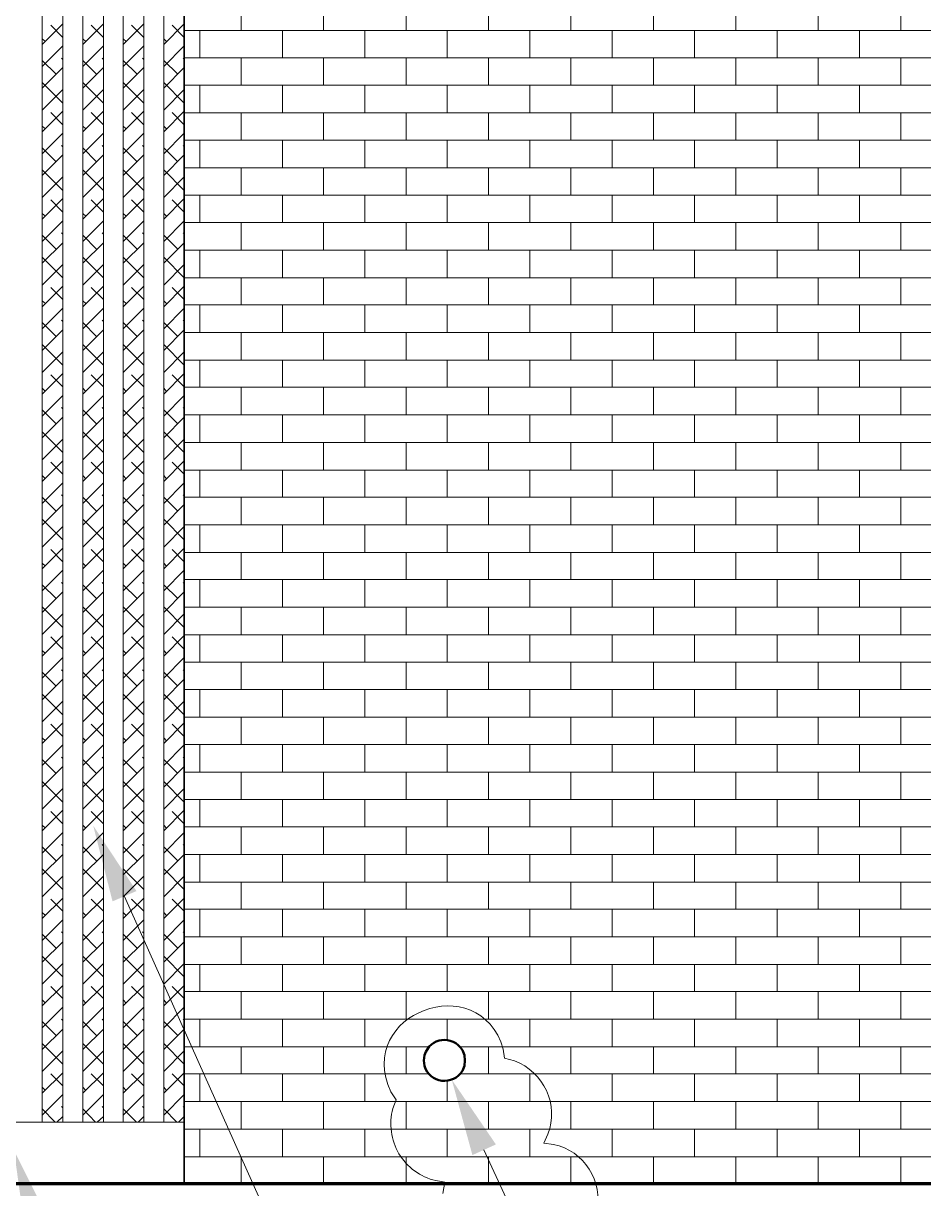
# Model space of a CAD drawing. Header units: inches. Extents: x 5 to 516, y -193 to 129.
# Drawn here: x 77.37 to 84.65, y -98.32 to -88.89 of the extents above; entities that cross this region are included whole.
import ezdxf

# ---------------------------------------------------------------- set-up
doc = ezdxf.new("R2010")
doc.units = ezdxf.units.IN
doc.header["$MEASUREMENT"] = 0
doc.layers.add('PDF4_Geometry', color=7, linetype='Continuous')
doc.layers.add('PDF4_Solid Fills', color=7, linetype='Continuous')

msp = doc.modelspace()

# ---------------------------------------------------------------- linework, layer by layer
at = {"layer": 'PDF4_Geometry', "lineweight": 15}
for points in [[(77.6887521, -97.7829846), (77.6887521, -80.0329832), (77.5220854, -80.0329832), (77.5220854, -97.7829846)], [(78.0187557, -97.7829846), (78.0187557, -80.0329832), (77.852089, -80.0329832), (77.852089, -97.7829846)], [(78.3454226, -97.7829846), (78.3454226, -80.0329832), (78.1787559, -80.0329832), (78.1787559, -97.7829846)], [(78.6720896, -97.7829846), (78.6720896, -80.0329832), (78.5054229, -80.0329832), (78.5054229, -97.7829846)]]:
    msp.add_lwpolyline(points, close=True, dxfattribs=at)
at = {"layer": 'PDF4_Geometry', "lineweight": 35}
msp.add_lwpolyline([(78.6720896, -98.2829846), (78.6720896, -79.969649)], dxfattribs=at)
at = {"layer": 'PDF4_Geometry', "lineweight": 15}
for points in [[(79.1320946, -88.9496497), (79.1320946, -88.7263161)], [(79.7987613, -88.9496497), (79.7987613, -88.7263161)], [(80.4654281, -88.9496497), (80.4654281, -88.7263161)], [(81.1320948, -88.9496497), (81.1320948, -88.7263161)], [(81.7987615, -88.9496497), (81.7987615, -88.7263161)], [(82.4654282, -88.9496497), (82.4654282, -88.7263161)], [(83.1320949, -88.9496497), (83.1320949, -88.7263161)], [(83.7987617, -88.9496497), (83.7987617, -88.7263161)], [(84.4654284, -88.9496497), (84.4654284, -88.7263161)], [(78.672093, -88.9496497), (91.0487589, -88.9496497)], [(78.7987613, -89.1696493), (78.7987613, -88.9496497)], [(79.465428, -89.1696493), (79.465428, -88.9496497)], [(80.1320947, -89.1696493), (80.1320947, -88.9496497)], [(80.7987614, -89.1696493), (80.7987614, -88.9496497)], [(81.4654281, -89.1696493), (81.4654281, -88.9496497)], [(82.1320949, -89.1696493), (82.1320949, -88.9496497)], [(82.7987616, -89.1696493), (82.7987616, -88.9496497)], [(83.4654283, -89.1696493), (83.4654283, -88.9496497)], [(84.132095, -89.1696493), (84.132095, -88.9496497)], [(78.672093, -89.1696493), (90.7987622, -89.1696493), (96.6354292, -89.1696493), (105.0054318, -89.1696493)], [(79.1320946, -89.3929828), (79.1320946, -89.1696493)], [(79.7987613, -89.3929828), (79.7987613, -89.1696493)], [(80.4654281, -89.3929828), (80.4654281, -89.1696493)], [(81.1320948, -89.3929828), (81.1320948, -89.1696493)], [(81.7987615, -89.3929828), (81.7987615, -89.1696493)], [(82.4654282, -89.3929828), (82.4654282, -89.1696493)], [(83.1320949, -89.3929828), (83.1320949, -89.1696493)], [(83.7987617, -89.3929828), (83.7987617, -89.1696493)], [(84.4654284, -89.3929828), (84.4654284, -89.1696493)], [(78.672093, -89.3929828), (90.7987622, -89.3929828), (96.6354292, -89.3929828), (105.0054318, -89.3929828)], [(78.7987613, -89.6163164), (78.7987613, -89.3929828)], [(79.465428, -89.6163164), (79.465428, -89.3929828)], [(80.1320947, -89.6163164), (80.1320947, -89.3929828)], [(80.7987614, -89.6163164), (80.7987614, -89.3929828)], [(81.4654281, -89.6163164), (81.4654281, -89.3929828)], [(82.1320949, -89.6163164), (82.1320949, -89.3929828)], [(82.7987616, -89.6163164), (82.7987616, -89.3929828)], [(83.4654283, -89.6163164), (83.4654283, -89.3929828)], [(84.132095, -89.6163164), (84.132095, -89.3929828)], [(78.672093, -89.6163164), (90.7987622, -89.6163164), (96.6354292, -89.6163164), (105.0054318, -89.6163164)], [(79.1320946, -89.836316), (79.1320946, -89.6163164)], [(79.7987613, -89.836316), (79.7987613, -89.6163164)], [(80.4654281, -89.836316), (80.4654281, -89.6163164)], [(81.1320948, -89.836316), (81.1320948, -89.6163164)], [(81.7987615, -89.836316), (81.7987615, -89.6163164)], [(82.4654282, -89.836316), (82.4654282, -89.6163164)], [(83.1320949, -89.836316), (83.1320949, -89.6163164)], [(83.7987617, -89.836316), (83.7987617, -89.6163164)], [(84.4654284, -89.836316), (84.4654284, -89.6163164)], [(78.672093, -89.836316), (90.7987622, -89.836316), (96.6354292, -89.836316), (105.0054318, -89.836316)], [(78.7987613, -90.0596496), (78.7987613, -89.836316)], [(79.465428, -90.0596496), (79.465428, -89.836316)], [(80.1320947, -90.0596496), (80.1320947, -89.836316)], [(80.7987614, -90.0596496), (80.7987614, -89.836316)], [(81.4654281, -90.0596496), (81.4654281, -89.836316)], [(82.1320949, -90.0596496), (82.1320949, -89.836316)], [(82.7987616, -90.0596496), (82.7987616, -89.836316)], [(83.4654283, -90.0596496), (83.4654283, -89.836316)], [(84.132095, -90.0596496), (84.132095, -89.836316)], [(78.672093, -90.0596496), (90.7987622, -90.0596496), (96.6354292, -90.0596496), (105.0054318, -90.0596496)], [(79.1320946, -90.2829831), (79.1320946, -90.0596496)], [(79.7987613, -90.2829831), (79.7987613, -90.0596496)], [(80.4654281, -90.2829831), (80.4654281, -90.0596496)], [(81.1320948, -90.2829831), (81.1320948, -90.0596496)], [(81.7987615, -90.2829831), (81.7987615, -90.0596496)], [(82.4654282, -90.2829831), (82.4654282, -90.0596496)], [(83.1320949, -90.2829831), (83.1320949, -90.0596496)], [(83.7987617, -90.2829831), (83.7987617, -90.0596496)], [(84.4654284, -90.2829831), (84.4654284, -90.0596496)], [(78.672093, -90.2829831), (90.7987622, -90.2829831), (96.6354292, -90.2829831), (105.0054318, -90.2829831)], [(78.7987613, -90.5029827), (78.7987613, -90.2829831)], [(79.465428, -90.5029827), (79.465428, -90.2829831)], [(80.1320947, -90.5029827), (80.1320947, -90.2829831)], [(80.7987614, -90.5029827), (80.7987614, -90.2829831)], [(81.4654281, -90.5029827), (81.4654281, -90.2829831)], [(82.1320949, -90.5029827), (82.1320949, -90.2829831)], [(82.7987616, -90.5029827), (82.7987616, -90.2829831)], [(83.4654283, -90.5029827), (83.4654283, -90.2829831)], [(84.132095, -90.5029827), (84.132095, -90.2829831)], [(78.672093, -90.5029827), (90.7987622, -90.5029827), (96.6354292, -90.5029827), (105.0054318, -90.5029827)], [(79.1320946, -90.7263163), (79.1320946, -90.5029827)], [(79.7987613, -90.7263163), (79.7987613, -90.5029827)], [(80.4654281, -90.7263163), (80.4654281, -90.5029827)], [(81.1320948, -90.7263163), (81.1320948, -90.5029827)], [(81.7987615, -90.7263163), (81.7987615, -90.5029827)], [(82.4654282, -90.7263163), (82.4654282, -90.5029827)], [(83.1320949, -90.7263163), (83.1320949, -90.5029827)], [(83.7987617, -90.7263163), (83.7987617, -90.5029827)], [(84.4654284, -90.7263163), (84.4654284, -90.5029827)], [(78.672093, -90.7263163), (90.7987622, -90.7263163), (96.6354292, -90.7263163), (105.0054318, -90.7263163)], [(78.7987613, -90.9496498), (78.7987613, -90.7263163)], [(79.465428, -90.9496498), (79.465428, -90.7263163)], [(80.1320947, -90.9496498), (80.1320947, -90.7263163)], [(80.7987614, -90.9496498), (80.7987614, -90.7263163)], [(81.4654281, -90.9496498), (81.4654281, -90.7263163)], [(82.1320949, -90.9496498), (82.1320949, -90.7263163)], [(82.7987616, -90.9496498), (82.7987616, -90.7263163)], [(83.4654283, -90.9496498), (83.4654283, -90.7263163)], [(84.132095, -90.9496498), (84.132095, -90.7263163)], [(78.672093, -90.9496498), (90.7987622, -90.9496498), (96.6354292, -90.9496498), (105.0054318, -90.9496498)], [(79.1320946, -91.1696494), (79.1320946, -90.9496498)], [(79.7987613, -91.1696494), (79.7987613, -90.9496498)], [(80.4654281, -91.1696494), (80.4654281, -90.9496498)], [(81.1320948, -91.1696494), (81.1320948, -90.9496498)], [(81.7987615, -91.1696494), (81.7987615, -90.9496498)], [(82.4654282, -91.1696494), (82.4654282, -90.9496498)], [(83.1320949, -91.1696494), (83.1320949, -90.9496498)], [(83.7987617, -91.1696494), (83.7987617, -90.9496498)], [(84.4654284, -91.1696494), (84.4654284, -90.9496498)], [(78.672093, -91.1696494), (90.7987622, -91.1696494), (96.6354292, -91.1696494), (105.0054318, -91.1696494)], [(78.7987613, -91.392983), (78.7987613, -91.1696494)], [(79.465428, -91.392983), (79.465428, -91.1696494)], [(80.1320947, -91.392983), (80.1320947, -91.1696494)], [(80.7987614, -91.392983), (80.7987614, -91.1696494)], [(81.4654281, -91.392983), (81.4654281, -91.1696494)], [(82.1320949, -91.392983), (82.1320949, -91.1696494)], [(82.7987616, -91.392983), (82.7987616, -91.1696494)], [(83.4654283, -91.392983), (83.4654283, -91.1696494)], [(84.132095, -91.392983), (84.132095, -91.1696494)], [(78.672093, -91.392983), (90.7987622, -91.392983), (96.6354292, -91.392983), (105.0054318, -91.392983)], [(79.1320946, -91.6163166), (79.1320946, -91.392983)], [(79.7987613, -91.6163166), (79.7987613, -91.392983)], [(80.4654281, -91.6163166), (80.4654281, -91.392983)], [(81.1320948, -91.6163166), (81.1320948, -91.392983)], [(81.7987615, -91.6163166), (81.7987615, -91.392983)], [(82.4654282, -91.6163166), (82.4654282, -91.392983)], [(83.1320949, -91.6163166), (83.1320949, -91.392983)], [(83.7987617, -91.6163166), (83.7987617, -91.392983)], [(84.4654284, -91.6163166), (84.4654284, -91.392983)], [(78.672093, -91.6163166), (90.7987622, -91.6163166), (96.6354292, -91.6163166), (105.0054318, -91.6163166)], [(78.7987613, -91.8363161), (78.7987613, -91.6163166)], [(79.465428, -91.8363161), (79.465428, -91.6163166)], [(80.1320947, -91.8363161), (80.1320947, -91.6163166)], [(80.7987614, -91.8363161), (80.7987614, -91.6163166)], [(81.4654281, -91.8363161), (81.4654281, -91.6163166)], [(82.1320949, -91.8363161), (82.1320949, -91.6163166)], [(82.7987616, -91.8363161), (82.7987616, -91.6163166)], [(83.4654283, -91.8363161), (83.4654283, -91.6163166)], [(84.132095, -91.8363161), (84.132095, -91.6163166)], [(78.672093, -91.8363161), (90.7987622, -91.8363161), (96.6354292, -91.8363161), (105.0054318, -91.8363161)], [(79.1320946, -92.0596497), (79.1320946, -91.8363161)], [(79.7987613, -92.0596497), (79.7987613, -91.8363161)], [(80.4654281, -92.0596497), (80.4654281, -91.8363161)], [(81.1320948, -92.0596497), (81.1320948, -91.8363161)], [(81.7987615, -92.0596497), (81.7987615, -91.8363161)], [(82.4654282, -92.0596497), (82.4654282, -91.8363161)], [(83.1320949, -92.0596497), (83.1320949, -91.8363161)], [(83.7987617, -92.0596497), (83.7987617, -91.8363161)], [(84.4654284, -92.0596497), (84.4654284, -91.8363161)], [(78.672093, -92.0596497), (90.7987622, -92.0596497), (96.6354292, -92.0596497), (105.0054318, -92.0596497)], [(78.7987613, -92.2829833), (78.7987613, -92.0596497)], [(79.465428, -92.2829833), (79.465428, -92.0596497)], [(80.1320947, -92.2829833), (80.1320947, -92.0596497)], [(80.7987614, -92.2829833), (80.7987614, -92.0596497)], [(81.4654281, -92.2829833), (81.4654281, -92.0596497)], [(82.1320949, -92.2829833), (82.1320949, -92.0596497)], [(82.7987616, -92.2829833), (82.7987616, -92.0596497)], [(83.4654283, -92.2829833), (83.4654283, -92.0596497)], [(84.132095, -92.2829833), (84.132095, -92.0596497)], [(78.672093, -92.2829833), (90.7987622, -92.2829833), (96.6354292, -92.2829833), (105.0054318, -92.2829833)], [(79.1320946, -92.506316), (79.1320946, -92.2829833)], [(79.7987613, -92.506316), (79.7987613, -92.2829833)], [(80.4654281, -92.506316), (80.4654281, -92.2829833)], [(81.1320948, -92.506316), (81.1320948, -92.2829833)], [(81.7987615, -92.506316), (81.7987615, -92.2829833)], [(82.4654282, -92.506316), (82.4654282, -92.2829833)], [(83.1320949, -92.506316), (83.1320949, -92.2829833)], [(83.7987617, -92.506316), (83.7987617, -92.2829833)], [(84.4654284, -92.506316), (84.4654284, -92.2829833)], [(78.672093, -92.506316), (90.7987622, -92.506316), (96.6354292, -92.506316), (105.0054318, -92.506316)], [(78.7987613, -92.7263164), (78.7987613, -92.506316)], [(79.465428, -92.7263164), (79.465428, -92.506316)], [(80.1320947, -92.7263164), (80.1320947, -92.506316)], [(80.7987614, -92.7263164), (80.7987614, -92.506316)], [(81.4654281, -92.7263164), (81.4654281, -92.506316)], [(82.1320949, -92.7263164), (82.1320949, -92.506316)], [(82.7987616, -92.7263164), (82.7987616, -92.506316)], [(83.4654283, -92.7263164), (83.4654283, -92.506316)], [(84.132095, -92.7263164), (84.132095, -92.506316)], [(78.672093, -92.7263164), (90.7987622, -92.7263164), (96.6354292, -92.7263164), (105.0054318, -92.7263164)], [(79.1320946, -92.94965), (79.1320946, -92.7263164)], [(79.7987613, -92.94965), (79.7987613, -92.7263164)], [(80.4654281, -92.94965), (80.4654281, -92.7263164)], [(81.1320948, -92.94965), (81.1320948, -92.7263164)], [(81.7987615, -92.94965), (81.7987615, -92.7263164)], [(82.4654282, -92.94965), (82.4654282, -92.7263164)], [(83.1320949, -92.94965), (83.1320949, -92.7263164)], [(83.7987617, -92.94965), (83.7987617, -92.7263164)], [(84.4654284, -92.94965), (84.4654284, -92.7263164)], [(78.672093, -92.94965), (90.7987622, -92.94965), (96.6354292, -92.94965), (105.0054318, -92.94965)], [(78.7987613, -93.1729827), (78.7987613, -92.94965)], [(79.465428, -93.1729827), (79.465428, -92.94965)], [(80.1320947, -93.1729827), (80.1320947, -92.94965)], [(80.7987614, -93.1729827), (80.7987614, -92.94965)], [(81.4654281, -93.1729827), (81.4654281, -92.94965)], [(82.1320949, -93.1729827), (82.1320949, -92.94965)], [(82.7987616, -93.1729827), (82.7987616, -92.94965)], [(83.4654283, -93.1729827), (83.4654283, -92.94965)], [(84.132095, -93.1729827), (84.132095, -92.94965)], [(78.672093, -93.1729827), (90.7987622, -93.1729827), (96.6354292, -93.1729827), (103.9020992, -93.1729827)], [(79.1320946, -93.3929832), (79.1320946, -93.1729827)], [(79.7987613, -93.3929832), (79.7987613, -93.1729827)], [(80.4654281, -93.3929832), (80.4654281, -93.1729827)], [(81.1320948, -93.3929832), (81.1320948, -93.1729827)], [(81.7987615, -93.3929832), (81.7987615, -93.1729827)], [(82.4654282, -93.3929832), (82.4654282, -93.1729827)], [(83.1320949, -93.3929832), (83.1320949, -93.1729827)], [(83.7987617, -93.3929832), (83.7987617, -93.1729827)], [(84.4654284, -93.3929832), (84.4654284, -93.1729827)], [(78.672093, -93.3929832), (90.7987622, -93.3929832), (96.6354292, -93.3929832), (103.9020992, -93.3929832)], [(78.7987613, -93.6163167), (78.7987613, -93.3929832)], [(79.465428, -93.6163167), (79.465428, -93.3929832)], [(80.1320947, -93.6163167), (80.1320947, -93.3929832)], [(80.7987614, -93.6163167), (80.7987614, -93.3929832)], [(81.4654281, -93.6163167), (81.4654281, -93.3929832)], [(82.1320949, -93.6163167), (82.1320949, -93.3929832)], [(82.7987616, -93.6163167), (82.7987616, -93.3929832)], [(83.4654283, -93.6163167), (83.4654283, -93.3929832)], [(84.132095, -93.6163167), (84.132095, -93.3929832)], [(78.672093, -93.6163167), (90.7987622, -93.6163167), (96.6354292, -93.6163167), (103.9020992, -93.6163167)], [(79.1320946, -93.8396495), (79.1320946, -93.6163167)], [(79.7987613, -93.8396495), (79.7987613, -93.6163167)], [(80.4654281, -93.8396495), (80.4654281, -93.6163167)], [(81.1320948, -93.8396495), (81.1320948, -93.6163167)], [(81.7987615, -93.8396495), (81.7987615, -93.6163167)], [(82.4654282, -93.8396495), (82.4654282, -93.6163167)], [(83.1320949, -93.8396495), (83.1320949, -93.6163167)], [(83.7987617, -93.8396495), (83.7987617, -93.6163167)], [(84.4654284, -93.8396495), (84.4654284, -93.6163167)], [(78.672093, -93.8396495), (90.7987622, -93.8396495), (96.6354292, -93.8396495), (103.9020992, -93.8396495)], [(78.7987613, -94.0596499), (78.7987613, -93.8396495)], [(79.465428, -94.0596499), (79.465428, -93.8396495)], [(80.1320947, -94.0596499), (80.1320947, -93.8396495)], [(80.7987614, -94.0596499), (80.7987614, -93.8396495)], [(81.4654281, -94.0596499), (81.4654281, -93.8396495)], [(82.1320949, -94.0596499), (82.1320949, -93.8396495)], [(82.7987616, -94.0596499), (82.7987616, -93.8396495)], [(83.4654283, -94.0596499), (83.4654283, -93.8396495)], [(84.132095, -94.0596499), (84.132095, -93.8396495)], [(78.672093, -94.0596499), (90.7987622, -94.0596499), (96.6354292, -94.0596499), (103.9020992, -94.0596499)], [(79.1320946, -94.2829826), (79.1320946, -94.0596499)], [(79.7987613, -94.2829826), (79.7987613, -94.0596499)], [(80.4654281, -94.2829826), (80.4654281, -94.0596499)], [(81.1320948, -94.2829826), (81.1320948, -94.0596499)], [(81.7987615, -94.2829826), (81.7987615, -94.0596499)], [(82.4654282, -94.2829826), (82.4654282, -94.0596499)], [(83.1320949, -94.2829826), (83.1320949, -94.0596499)], [(83.7987617, -94.2829826), (83.7987617, -94.0596499)], [(84.4654284, -94.2829826), (84.4654284, -94.0596499)], [(78.672093, -94.2829826), (90.7987622, -94.2829826), (96.6354292, -94.2829826), (103.9020992, -94.2829826)], [(78.7987613, -94.5063171), (78.7987613, -94.2829826)], [(79.465428, -94.5063171), (79.465428, -94.2829826)], [(80.1320947, -94.5063171), (80.1320947, -94.2829826)], [(80.7987614, -94.5063171), (80.7987614, -94.2829826)], [(81.4654281, -94.5063171), (81.4654281, -94.2829826)], [(82.1320949, -94.5063171), (82.1320949, -94.2829826)], [(82.7987616, -94.5063171), (82.7987616, -94.2829826)], [(83.4654283, -94.5063171), (83.4654283, -94.2829826)], [(84.132095, -94.5063171), (84.132095, -94.2829826)], [(78.672093, -94.5063171), (90.7987622, -94.5063171), (96.6354292, -94.5063171), (103.9020992, -94.5063171)], [(79.1320946, -94.7263166), (79.1320946, -94.5063171)], [(79.7987613, -94.7263166), (79.7987613, -94.5063171)], [(80.4654281, -94.7263166), (80.4654281, -94.5063171)], [(81.1320948, -94.7263166), (81.1320948, -94.5063171)], [(81.7987615, -94.7263166), (81.7987615, -94.5063171)], [(82.4654282, -94.7263166), (82.4654282, -94.5063171)], [(83.1320949, -94.7263166), (83.1320949, -94.5063171)], [(83.7987617, -94.7263166), (83.7987617, -94.5063171)], [(84.4654284, -94.7263166), (84.4654284, -94.5063171)], [(78.672093, -94.7263166), (90.7987622, -94.7263166), (96.6354292, -94.7263166), (105.0054318, -94.7263166)], [(78.7987613, -94.9496493), (78.7987613, -94.7263166)], [(79.465428, -94.9496493), (79.465428, -94.7263166)], [(80.1320947, -94.9496493), (80.1320947, -94.7263166)], [(80.7987614, -94.9496493), (80.7987614, -94.7263166)], [(81.4654281, -94.9496493), (81.4654281, -94.7263166)], [(82.1320949, -94.9496493), (82.1320949, -94.7263166)], [(82.7987616, -94.9496493), (82.7987616, -94.7263166)], [(83.4654283, -94.9496493), (83.4654283, -94.7263166)], [(84.132095, -94.9496493), (84.132095, -94.7263166)], [(78.672093, -94.9496493), (90.7987622, -94.9496493), (96.6354292, -94.9496493), (105.0054318, -94.9496493)], [(79.1320946, -95.1729838), (79.1320946, -94.9496493)], [(79.7987613, -95.1729838), (79.7987613, -94.9496493)], [(80.4654281, -95.1729838), (80.4654281, -94.9496493)], [(81.1320948, -95.1729838), (81.1320948, -94.9496493)], [(81.7987615, -95.1729838), (81.7987615, -94.9496493)], [(82.4654282, -95.1729838), (82.4654282, -94.9496493)], [(83.1320949, -95.1729838), (83.1320949, -94.9496493)], [(83.7987617, -95.1729838), (83.7987617, -94.9496493)], [(84.4654284, -95.1729838), (84.4654284, -94.9496493)], [(78.672093, -95.1729838), (90.7987622, -95.1729838), (96.6354292, -95.1729838), (105.0054318, -95.1729838)], [(78.7987613, -95.3929833), (78.7987613, -95.1729838)], [(79.465428, -95.3929833), (79.465428, -95.1729838)], [(80.1320947, -95.3929833), (80.1320947, -95.1729838)], [(80.7987614, -95.3929833), (80.7987614, -95.1729838)], [(81.4654281, -95.3929833), (81.4654281, -95.1729838)], [(82.1320949, -95.3929833), (82.1320949, -95.1729838)], [(82.7987616, -95.3929833), (82.7987616, -95.1729838)], [(83.4654283, -95.3929833), (83.4654283, -95.1729838)], [(84.132095, -95.3929833), (84.132095, -95.1729838)], [(78.672093, -95.3929833), (90.7987622, -95.3929833), (96.6354292, -95.3929833), (105.0054318, -95.3929833)], [(79.1320946, -95.6163161), (79.1320946, -95.3929833)], [(79.7987613, -95.6163161), (79.7987613, -95.3929833)], [(80.4654281, -95.6163161), (80.4654281, -95.3929833)], [(81.1320948, -95.6163161), (81.1320948, -95.3929833)], [(81.7987615, -95.6163161), (81.7987615, -95.3929833)], [(82.4654282, -95.6163161), (82.4654282, -95.3929833)], [(83.1320949, -95.6163161), (83.1320949, -95.3929833)], [(83.7987617, -95.6163161), (83.7987617, -95.3929833)], [(84.4654284, -95.6163161), (84.4654284, -95.3929833)], [(78.672093, -95.6163161), (90.7987622, -95.6163161), (96.6354292, -95.6163161), (105.0054318, -95.6163161)], [(78.7987613, -95.8396505), (78.7987613, -95.6163161)], [(79.465428, -95.8396505), (79.465428, -95.6163161)], [(80.1320947, -95.8396505), (80.1320947, -95.6163161)], [(80.7987614, -95.8396505), (80.7987614, -95.6163161)], [(81.4654281, -95.8396505), (81.4654281, -95.6163161)], [(82.1320949, -95.8396505), (82.1320949, -95.6163161)], [(82.7987616, -95.8396505), (82.7987616, -95.6163161)], [(83.4654283, -95.8396505), (83.4654283, -95.6163161)], [(84.132095, -95.8396505), (84.132095, -95.6163161)], [(78.672093, -95.8396505), (90.7987622, -95.8396505), (96.6354292, -95.8396505), (105.0054318, -95.8396505)], [(79.1320946, -96.05965), (79.1320946, -95.8396505)], [(79.7987613, -96.05965), (79.7987613, -95.8396505)], [(80.4654281, -96.05965), (80.4654281, -95.8396505)], [(81.1320948, -96.05965), (81.1320948, -95.8396505)], [(81.7987615, -96.05965), (81.7987615, -95.8396505)], [(82.4654282, -96.05965), (82.4654282, -95.8396505)], [(83.1320949, -96.05965), (83.1320949, -95.8396505)], [(83.7987617, -96.05965), (83.7987617, -95.8396505)], [(84.4654284, -96.05965), (84.4654284, -95.8396505)], [(78.1887521, -95.9563175), (79.8187523, -99.6063176), (80.3187523, -99.6063176)], [(78.672093, -96.05965), (90.7987622, -96.05965), (96.6354292, -96.05965), (105.0054318, -96.05965)], [(78.7987613, -96.2829828), (78.7987613, -96.05965)], [(79.465428, -96.2829828), (79.465428, -96.05965)], [(80.1320947, -96.2829828), (80.1320947, -96.05965)], [(80.7987614, -96.2829828), (80.7987614, -96.05965)], [(81.4654281, -96.2829828), (81.4654281, -96.05965)], [(82.1320949, -96.2829828), (82.1320949, -96.05965)], [(82.7987616, -96.2829828), (82.7987616, -96.05965)], [(83.4654283, -96.2829828), (83.4654283, -96.05965)], [(84.132095, -96.2829828), (84.132095, -96.05965)], [(78.672093, -96.2829828), (90.7987622, -96.2829828), (96.6354292, -96.2829828), (105.0054318, -96.2829828)], [(79.1320946, -96.5063172), (79.1320946, -96.2829828)], [(79.7987613, -96.5063172), (79.7987613, -96.2829828)], [(80.4654281, -96.5063172), (80.4654281, -96.2829828)], [(81.1320948, -96.5063172), (81.1320948, -96.2829828)], [(81.7987615, -96.5063172), (81.7987615, -96.2829828)], [(82.4654282, -96.5063172), (82.4654282, -96.2829828)], [(83.1320949, -96.5063172), (83.1320949, -96.2829828)], [(83.7987617, -96.5063172), (83.7987617, -96.2829828)], [(84.4654284, -96.5063172), (84.4654284, -96.2829828)], [(78.672093, -96.5063172), (90.7987622, -96.5063172), (96.6354292, -96.5063172), (105.0054318, -96.5063172)], [(78.7987613, -96.7263168), (78.7987613, -96.5063172)], [(79.465428, -96.7263168), (79.465428, -96.5063172)], [(80.1320947, -96.7263168), (80.1320947, -96.5063172)], [(80.7987614, -96.7263168), (80.7987614, -96.5063172)], [(81.4654281, -96.7263168), (81.4654281, -96.5063172)], [(82.1320949, -96.7263168), (82.1320949, -96.5063172)], [(82.7987616, -96.7263168), (82.7987616, -96.5063172)], [(83.4654283, -96.7263168), (83.4654283, -96.5063172)], [(84.132095, -96.7263168), (84.132095, -96.5063172)], [(78.672093, -96.7263168), (90.7987622, -96.7263168), (96.6354292, -96.7263168), (105.0054318, -96.7263168)], [(79.1320946, -96.9496495), (79.1320946, -96.7263168)], [(79.7987613, -96.9496495), (79.7987613, -96.7263168)], [(80.4654281, -96.9496495), (80.4654281, -96.7263168)], [(81.1320948, -96.9496495), (81.1320948, -96.7263168)], [(81.7987615, -96.9496495), (81.7987615, -96.7263168)], [(82.4654282, -96.9496495), (82.4654282, -96.7263168)], [(83.1320949, -96.9496495), (83.1320949, -96.7263168)], [(83.7987617, -96.9496495), (83.7987617, -96.7263168)], [(84.4654284, -96.9496495), (84.4654284, -96.7263168)], [(78.672093, -96.9496495), (90.7987622, -96.9496495), (96.6354292, -96.9496495), (105.0054318, -96.9496495)], [(78.7987613, -97.172984), (78.7987613, -96.9496495)], [(79.465428, -97.172984), (79.465428, -96.9496495)], [(80.1320947, -97.172984), (80.1320947, -96.9496495)], [(80.7987614, -97.1196494), (80.7987614, -96.9496495)], [(81.4654281, -97.172984), (81.4654281, -96.9496495)], [(82.1320949, -97.172984), (82.1320949, -96.9496495)], [(82.7987616, -97.172984), (82.7987616, -96.9496495)], [(83.4654283, -97.172984), (83.4654283, -96.9496495)], [(84.132095, -97.172984), (84.132095, -96.9496495)], [(78.672093, -97.172984), (80.652094, -97.172984)], [(79.1320946, -97.3929835), (79.1320946, -97.172984)], [(79.7987613, -97.3929835), (79.7987613, -97.172984)], [(80.4654281, -97.3929835), (80.4654281, -97.172984)], [(80.8987608, -97.172984), (90.7987622, -97.172984), (96.6354292, -97.172984), (105.0054318, -97.172984)], [(81.1320948, -97.3929835), (81.1320948, -97.172984)], [(81.7987615, -97.3929835), (81.7987615, -97.172984)], [(82.4654282, -97.3929835), (82.4654282, -97.172984)], [(83.1320949, -97.3929835), (83.1320949, -97.172984)], [(83.7987617, -97.3929835), (83.7987617, -97.172984)], [(84.4654284, -97.3929835), (84.4654284, -97.172984)], [(78.672093, -97.3929835), (80.652094, -97.3929835)], [(78.7987613, -97.6163162), (78.7987613, -97.3929835)], [(79.465428, -97.6163162), (79.465428, -97.3929835)], [(80.1320947, -97.6163162), (80.1320947, -97.3929835)], [(80.902094, -97.3929835), (90.7987622, -97.3929835), (96.6354292, -97.3929835), (105.0054318, -97.3929835)], [(81.4654281, -97.6163162), (81.4654281, -97.3929835)], [(82.1320949, -97.6163162), (82.1320949, -97.3929835)], [(82.7987616, -97.6163162), (82.7987616, -97.3929835)], [(83.4654283, -97.6163162), (83.4654283, -97.3929835)], [(84.132095, -97.6163162), (84.132095, -97.3929835)], [(80.7987614, -97.6163162), (80.7987614, -97.4496495)], [(78.672093, -97.6163162), (90.7987622, -97.6163162), (96.6354292, -97.6163162), (105.0054318, -97.6163162)], [(79.1320946, -97.8396507), (79.1320946, -97.6163162)], [(79.7987613, -97.8396507), (79.7987613, -97.6163162)], [(80.4654281, -97.8396507), (80.4654281, -97.6163162)], [(81.1320948, -97.8396507), (81.1320948, -97.6163162)], [(81.7987615, -97.8396507), (81.7987615, -97.6163162)], [(82.4654282, -97.8396507), (82.4654282, -97.6163162)], [(83.1320949, -97.8396507), (83.1320949, -97.6163162)], [(83.7987617, -97.8396507), (83.7987617, -97.6163162)], [(84.4654284, -97.8396507), (84.4654284, -97.6163162)], [(76.2154243, -97.7829846), (78.6720913, -97.7829846)], [(78.672093, -97.8396507), (90.7987622, -97.8396507), (96.6354292, -97.8396507), (105.0054318, -97.8396507)], [(78.7987613, -98.0629834), (78.7987613, -97.8396507)], [(79.465428, -98.0629834), (79.465428, -97.8396507)], [(80.1320947, -98.0629834), (80.1320947, -97.8396507)], [(80.7987614, -98.0629834), (80.7987614, -97.8396507)], [(81.4654281, -98.0629834), (81.4654281, -97.8396507)], [(82.1320949, -98.0629834), (82.1320949, -97.8396507)], [(82.7987616, -98.0629834), (82.7987616, -97.8396507)], [(83.4654283, -98.0629834), (83.4654283, -97.8396507)], [(84.132095, -98.0629834), (84.132095, -97.8396507)], [(78.672093, -98.0629834), (90.7987622, -98.0629834), (96.6354292, -98.0629834), (105.0054318, -98.0629834)], [(79.1320946, -98.2829829), (79.1320946, -98.0629834)], [(79.7987613, -98.2829829), (79.7987613, -98.0629834)], [(80.4654281, -98.2829829), (80.4654281, -98.0629834)], [(81.0954228, -98.006319), (81.8320896, -99.6063191), (82.3320896, -99.6063191)], [(81.1320948, -98.2829829), (81.1320948, -98.0629834)], [(81.7987615, -98.2829829), (81.7987615, -98.0629834)], [(82.4654282, -98.2829829), (82.4654282, -98.0629834)], [(83.1320949, -98.2829829), (83.1320949, -98.0629834)], [(83.7987617, -98.2829829), (83.7987617, -98.0629834)], [(84.4654284, -98.2829829), (84.4654284, -98.0629834)], [(78.7987613, -98.2829829), (78.7987613, -98.2796497)], [(79.465428, -98.2829829), (79.465428, -98.2796497)], [(80.1320947, -98.2829829), (80.1320947, -98.2796497)], [(82.1320949, -98.2829829), (82.1320949, -98.2796497)], [(82.7987616, -98.2829829), (82.7987616, -98.2796497)], [(84.132095, -98.2829829), (84.132095, -98.2796497)]]:
    msp.add_lwpolyline(points, dxfattribs=at)
at = {"layer": 'PDF4_Geometry', "color": 8, "lineweight": 15, "true_color": 0x808080}
for points in [[(77.5220854, -89.0629827), (77.6887521, -88.896316)], [(77.6887521, -89.0063183), (77.5920854, -88.9063183)], [(77.852089, -89.0629827), (78.0187557, -88.896316)], [(78.0187557, -89.0063183), (77.9187556, -88.9063183)], [(78.1787559, -89.0629827), (78.3454226, -88.896316)], [(78.3454226, -89.0063183), (78.2454226, -88.9063183)], [(78.5054229, -89.0629827), (78.6720896, -88.896316)], [(78.6720896, -89.0063183), (78.5754229, -88.9063183)], [(77.5487578, -89.0396503), (77.5220911, -89.016317)], [(77.875418, -89.0396503), (77.8520846, -89.016317)], [(78.2020849, -89.0396503), (78.1787516, -89.016317)], [(78.5287519, -89.0396503), (78.5054186, -89.016317)], [(77.5220854, -89.2396523), (77.6887521, -89.0729857)], [(77.852089, -89.2396523), (78.0187557, -89.0729857)], [(78.1787559, -89.2396523), (78.3454226, -89.0729857)], [(78.5054229, -89.2396523), (78.6720896, -89.0729857)], [(77.6354209, -89.3029831), (77.5220876, -89.1929831)], [(77.6887521, -89.1829846), (77.6787521, -89.1729846)], [(77.9620879, -89.3029831), (77.8520879, -89.1929831)], [(78.0187557, -89.1829846), (78.0087557, -89.1729846)], [(78.2920847, -89.3029831), (78.1787513, -89.1929831)], [(78.3454226, -89.1829846), (78.3354226, -89.1729846)], [(78.6187516, -89.3029831), (78.5054183, -89.1929831)], [(78.6720896, -89.1829846), (78.6620896, -89.1729846)], [(77.5220854, -89.4163186), (77.6887521, -89.2496519)], [(77.852089, -89.4163186), (78.0187557, -89.2496519)], [(78.1787559, -89.4163186), (78.3454226, -89.2496519)], [(78.5054229, -89.4163186), (78.6720896, -89.2496519)], [(77.6887521, -89.5363171), (77.5220854, -89.3696504)], [(78.0187557, -89.5363171), (77.852089, -89.3696504)], [(78.3454226, -89.5363171), (78.1787559, -89.3696504)], [(78.6720896, -89.5363171), (78.5054229, -89.3696504)], [(77.5220854, -89.5929849), (77.6887521, -89.4263182)], [(77.852089, -89.5929849), (78.0187557, -89.4263182)], [(78.1787559, -89.5929849), (78.3454226, -89.4263182)], [(78.5054229, -89.5929849), (78.6720896, -89.4263182)], [(77.5220854, -89.7696512), (77.6887521, -89.6029845)], [(77.6887521, -89.7129834), (77.5920854, -89.6129834)], [(77.852089, -89.7696512), (78.0187557, -89.6029845)], [(78.0187557, -89.7129834), (77.9187556, -89.6129834)], [(78.1787559, -89.7696512), (78.3454226, -89.6029845)], [(78.3454226, -89.7129834), (78.2454226, -89.6129834)], [(78.5054229, -89.7696512), (78.6720896, -89.6029845)], [(78.6720896, -89.7129834), (78.5754229, -89.6129834)], [(77.5487578, -89.7463188), (77.5220911, -89.7229854)], [(77.875418, -89.7463188), (77.8520846, -89.7229854)], [(78.2020849, -89.7463188), (78.1787516, -89.7229854)], [(78.5287519, -89.7463188), (78.5054186, -89.7229854)], [(77.5220854, -89.9463174), (77.6887521, -89.7796508)], [(77.852089, -89.9463174), (78.0187557, -89.7796508)], [(78.1787559, -89.9463174), (78.3454226, -89.7796508)], [(78.5054229, -89.9463174), (78.6720896, -89.7796508)], [(77.5220854, -90.1229837), (77.6887521, -89.956317)], [(77.6354209, -90.0129848), (77.5220876, -89.8996514)], [(77.6887521, -89.8896497), (77.6787521, -89.8796497)], [(77.9620879, -90.0129848), (77.8520879, -89.8996514)], [(77.852089, -90.1229837), (78.0187557, -89.956317)], [(78.0187557, -89.8896497), (78.0087557, -89.8796497)], [(78.2920847, -90.0129848), (78.1787513, -89.8996514)], [(78.1787559, -90.1229837), (78.3454226, -89.956317)], [(78.3454226, -89.8896497), (78.3354226, -89.8796497)], [(78.6187516, -90.0129848), (78.5054183, -89.8996514)], [(78.5054229, -90.1229837), (78.6720896, -89.956317)], [(78.6720896, -89.8896497), (78.6620896, -89.8796497)], [(77.6887521, -90.2429822), (77.5220854, -90.0763155)], [(77.5220854, -90.29965), (77.6887521, -90.1329833)], [(78.0187557, -90.2429822), (77.852089, -90.0763155)], [(77.852089, -90.29965), (78.0187557, -90.1329833)], [(78.3454226, -90.2429822), (78.1787559, -90.0763155)], [(78.1787559, -90.29965), (78.3454226, -90.1329833)], [(78.6720896, -90.2429822), (78.5054229, -90.0763155)], [(78.5054229, -90.29965), (78.6720896, -90.1329833)], [(77.5220854, -90.4763163), (77.6887521, -90.3096496)], [(77.6887521, -90.4196519), (77.5920854, -90.3196519)], [(77.852089, -90.4763163), (78.0187557, -90.3096496)], [(78.0187557, -90.4196519), (77.9187556, -90.3196519)], [(78.1787559, -90.4763163), (78.3454226, -90.3096496)], [(78.3454226, -90.4196519), (78.2454226, -90.3196519)], [(78.5054229, -90.4763163), (78.6720896, -90.3096496)], [(78.6720896, -90.4196519), (78.5754229, -90.3196519)], [(77.5487578, -90.4529839), (77.5220911, -90.4296505)], [(77.875418, -90.4529839), (77.8520846, -90.4296505)], [(78.2020849, -90.4529839), (78.1787516, -90.4296505)], [(78.5287519, -90.4529839), (78.5054186, -90.4296505)], [(77.5220854, -90.6563191), (77.6887521, -90.4896524)], [(77.852089, -90.6563191), (78.0187557, -90.4896524)], [(78.1787559, -90.6563191), (78.3454226, -90.4896524)], [(78.5054229, -90.6563191), (78.6720896, -90.4896524)], [(77.6354209, -90.7196499), (77.5220876, -90.6063165)], [(77.6887521, -90.5963182), (77.6787521, -90.5863182)], [(77.9620879, -90.7196499), (77.8520879, -90.6063165)], [(78.0187557, -90.5963182), (78.0087557, -90.5863182)], [(78.2920847, -90.7196499), (78.1787513, -90.6063165)], [(78.3454226, -90.5963182), (78.3354226, -90.5863182)], [(78.6187516, -90.7196499), (78.5054183, -90.6063165)], [(78.6720896, -90.5963182), (78.6620896, -90.5863182)], [(77.5220854, -90.8329854), (77.6887521, -90.6663187)], [(77.852089, -90.8329854), (78.0187557, -90.6663187)], [(78.1787559, -90.8329854), (78.3454226, -90.6663187)], [(78.5054229, -90.8329854), (78.6720896, -90.6663187)], [(77.6887521, -90.9496507), (77.5220854, -90.782984)], [(78.0187557, -90.9496507), (77.852089, -90.782984)], [(78.3454226, -90.9496507), (78.1787559, -90.782984)], [(78.6720896, -90.9496507), (78.5054229, -90.782984)], [(77.5220854, -91.0096517), (77.6887521, -90.842985)], [(77.852089, -91.0096517), (78.0187557, -90.842985)], [(78.1787559, -91.0096517), (78.3454226, -90.842985)], [(78.5054229, -91.0096517), (78.6720896, -90.842985)], [(77.5220854, -91.1863179), (77.6887521, -91.0196513)], [(77.6887521, -91.126317), (77.5920854, -91.0296503)], [(77.852089, -91.1863179), (78.0187557, -91.0196513)], [(78.0187557, -91.126317), (77.9187556, -91.0296503)], [(78.1787559, -91.1863179), (78.3454226, -91.0196513)], [(78.3454226, -91.126317), (78.2454226, -91.0296503)], [(78.5054229, -91.1863179), (78.6720896, -91.0196513)], [(78.6720896, -91.126317), (78.5754229, -91.0296503)], [(77.5487578, -91.159649), (77.5220911, -91.1363156)], [(77.875418, -91.159649), (77.8520846, -91.1363156)], [(78.2020849, -91.159649), (78.1787516, -91.1363156)], [(78.5287519, -91.159649), (78.5054186, -91.1363156)], [(77.5220854, -91.3629842), (77.6887521, -91.1963175)], [(77.852089, -91.3629842), (78.0187557, -91.1963175)], [(78.1787559, -91.3629842), (78.3454226, -91.1963175)], [(78.5054229, -91.3629842), (78.6720896, -91.1963175)], [(77.5220854, -91.5396505), (77.6887521, -91.3729838)], [(77.6354209, -91.4263184), (77.5220876, -91.312985)], [(77.6887521, -91.3029833), (77.6787521, -91.2929833)], [(77.9620879, -91.4263184), (77.8520879, -91.312985)], [(77.852089, -91.5396505), (78.0187557, -91.3729838)], [(78.0187557, -91.3029833), (78.0087557, -91.2929833)], [(78.2920847, -91.4263184), (78.1787513, -91.312985)], [(78.1787559, -91.5396505), (78.3454226, -91.3729838)], [(78.3454226, -91.3029833), (78.3354226, -91.2929833)], [(78.6187516, -91.4263184), (78.5054183, -91.312985)], [(78.5054229, -91.5396505), (78.6720896, -91.3729838)], [(78.6720896, -91.3029833), (78.6620896, -91.2929833)], [(77.6887521, -91.6563192), (77.5220854, -91.4896525)], [(77.5220854, -91.7163168), (77.6887521, -91.5496501)], [(78.0187557, -91.6563192), (77.852089, -91.4896525)], [(77.852089, -91.7163168), (78.0187557, -91.5496501)], [(78.3454226, -91.6563192), (78.1787559, -91.4896525)], [(78.1787559, -91.7163168), (78.3454226, -91.5496501)], [(78.6720896, -91.6563192), (78.5054229, -91.4896525)], [(78.5054229, -91.7163168), (78.6720896, -91.5496501)], [(77.5220854, -91.892983), (77.6887521, -91.7263164)], [(77.6887521, -91.8329855), (77.5920854, -91.7363188)], [(77.852089, -91.892983), (78.0187557, -91.7263164)], [(78.0187557, -91.8329855), (77.9187556, -91.7363188)], [(78.1787559, -91.892983), (78.3454226, -91.7263164)], [(78.3454226, -91.8329855), (78.2454226, -91.7363188)], [(78.5054229, -91.892983), (78.6720896, -91.7263164)], [(78.6720896, -91.8329855), (78.5754229, -91.7363188)], [(77.5487578, -91.8696506), (77.5220911, -91.842984)], [(77.875418, -91.8696506), (77.8520846, -91.842984)], [(78.2020849, -91.8696506), (78.1787516, -91.842984)], [(78.5287519, -91.8696506), (78.5054186, -91.842984)], [(77.5220854, -92.0696493), (77.6887521, -91.9029826)], [(77.852089, -92.0696493), (78.0187557, -91.9029826)], [(78.1787559, -92.0696493), (78.3454226, -91.9029826)], [(78.5054229, -92.0696493), (78.6720896, -91.9029826)], [(77.6354209, -92.1329835), (77.5220876, -92.0196501)], [(77.6887521, -92.0096517), (77.6787521, -91.9996517)], [(77.9620879, -92.1329835), (77.8520879, -92.0196501)], [(78.0187557, -92.0096517), (78.0087557, -91.9996517)], [(78.2920847, -92.1329835), (78.1787513, -92.0196501)], [(78.3454226, -92.0096517), (78.3354226, -91.9996517)], [(78.6187516, -92.1329835), (78.5054183, -92.0196501)], [(78.6720896, -92.0096517), (78.6620896, -91.9996517)], [(77.5220854, -92.246319), (77.6887521, -92.0796523)], [(77.852089, -92.246319), (78.0187557, -92.0796523)], [(78.1787559, -92.246319), (78.3454226, -92.0796523)], [(78.5054229, -92.246319), (78.6720896, -92.0796523)], [(77.6887521, -92.3629843), (77.5220854, -92.1963176)], [(78.0187557, -92.3629843), (77.852089, -92.1963176)], [(78.3454226, -92.3629843), (78.1787559, -92.1963176)], [(78.6720896, -92.3629843), (78.5054229, -92.1963176)], [(77.5220854, -92.4229852), (77.6887521, -92.2563186)], [(77.852089, -92.4229852), (78.0187557, -92.2563186)], [(78.1787559, -92.4229852), (78.3454226, -92.2563186)], [(78.5054229, -92.4229852), (78.6720896, -92.2563186)], [(77.5220854, -92.5996515), (77.6887521, -92.4329848)], [(77.6887521, -92.5396506), (77.5920854, -92.4429839)], [(77.852089, -92.5996515), (78.0187557, -92.4329848)], [(78.0187557, -92.5396506), (77.9187556, -92.4429839)], [(78.1787559, -92.5996515), (78.3454226, -92.4329848)], [(78.3454226, -92.5396506), (78.2454226, -92.4429839)], [(78.5054229, -92.5996515), (78.6720896, -92.4329848)], [(78.6720896, -92.5396506), (78.5754229, -92.4429839)], [(77.5487578, -92.5763157), (77.5220911, -92.5496491)], [(77.875418, -92.5763157), (77.8520846, -92.5496491)], [(78.2020849, -92.5763157), (78.1787516, -92.5496491)], [(78.5287519, -92.5763157), (78.5054186, -92.5496491)], [(77.5220854, -92.7763178), (77.6887521, -92.6096511)], [(77.852089, -92.7763178), (78.0187557, -92.6096511)], [(78.1787559, -92.7763178), (78.3454226, -92.6096511)], [(78.5054229, -92.7763178), (78.6720896, -92.6096511)], [(77.5220854, -92.9529841), (77.6887521, -92.7863174)], [(77.6354209, -92.8396519), (77.5220876, -92.7263186)], [(77.6887521, -92.7163168), (77.6787521, -92.7063168)], [(77.9620879, -92.8396519), (77.8520879, -92.7263186)], [(77.852089, -92.9529841), (78.0187557, -92.7863174)], [(78.0187557, -92.7163168), (78.0087557, -92.7063168)], [(78.2920847, -92.8396519), (78.1787513, -92.7263186)], [(78.1787559, -92.9529841), (78.3454226, -92.7863174)], [(78.3454226, -92.7163168), (78.3354226, -92.7063168)], [(78.6187516, -92.8396519), (78.5054183, -92.7263186)], [(78.5054229, -92.9529841), (78.6720896, -92.7863174)], [(78.6720896, -92.7163168), (78.6620896, -92.7063168)], [(77.6887521, -93.0696494), (77.5220854, -92.9029827)], [(77.5220854, -93.1296503), (77.6887521, -92.9629837)], [(78.0187557, -93.0696494), (77.852089, -92.9029827)], [(77.852089, -93.1296503), (78.0187557, -92.9629837)], [(78.3454226, -93.0696494), (78.1787559, -92.9029827)], [(78.1787559, -93.1296503), (78.3454226, -92.9629837)], [(78.6720896, -93.0696494), (78.5054229, -92.9029827)], [(78.5054229, -93.1296503), (78.6720896, -92.9629837)], [(77.5220854, -93.3063166), (77.6887521, -93.1396499)], [(77.6887521, -93.2496523), (77.5920854, -93.1496522)], [(77.852089, -93.3063166), (78.0187557, -93.1396499)], [(78.0187557, -93.2496523), (77.9187556, -93.1496522)], [(78.1787559, -93.3063166), (78.3454226, -93.1396499)], [(78.3454226, -93.2496523), (78.2454226, -93.1496522)], [(78.5054229, -93.3063166), (78.6720896, -93.1396499)], [(78.6720896, -93.2496523), (78.5754229, -93.1496522)], [(77.5487578, -93.2829842), (77.5220911, -93.2596509)], [(77.875418, -93.2829842), (77.8520846, -93.2596509)], [(78.2020849, -93.2829842), (78.1787516, -93.2596509)], [(78.5287519, -93.2829842), (78.5054186, -93.2596509)], [(77.5220854, -93.4829863), (77.6887521, -93.3163196)], [(77.852089, -93.4829863), (78.0187557, -93.3163196)], [(78.1787559, -93.4829863), (78.3454226, -93.3163196)], [(78.5054229, -93.4829863), (78.6720896, -93.3163196)], [(77.6354209, -93.546317), (77.5220876, -93.436317)], [(77.6887521, -93.4263185), (77.6787521, -93.4163185)], [(77.9620879, -93.546317), (77.8520879, -93.436317)], [(78.0187557, -93.4263185), (78.0087557, -93.4163185)], [(78.2920847, -93.546317), (78.1787513, -93.436317)], [(78.3454226, -93.4263185), (78.3354226, -93.4163185)], [(78.6187516, -93.546317), (78.5054183, -93.436317)], [(78.6720896, -93.4263185), (78.6620896, -93.4163185)], [(77.5220854, -93.6596492), (77.6887521, -93.4929825)], [(77.852089, -93.6596492), (78.0187557, -93.4929825)], [(78.1787559, -93.6596492), (78.3454226, -93.4929825)], [(78.5054229, -93.6596492), (78.6720896, -93.4929825)], [(77.6887521, -93.7796511), (77.5220854, -93.6129844)], [(78.0187557, -93.7796511), (77.852089, -93.6129844)], [(78.3454226, -93.7796511), (78.1787559, -93.6129844)], [(78.6720896, -93.7796511), (78.5054229, -93.6129844)], [(77.5220854, -93.8363188), (77.6887521, -93.6696521)], [(77.852089, -93.8363188), (78.0187557, -93.6696521)], [(78.1787559, -93.8363188), (78.3454226, -93.6696521)], [(78.5054229, -93.8363188), (78.6720896, -93.6696521)], [(77.5220854, -94.0129851), (77.6887521, -93.8463184)], [(77.6887521, -93.9563173), (77.5920854, -93.8563173)], [(77.852089, -94.0129851), (78.0187557, -93.8463184)], [(78.0187557, -93.9563173), (77.9187556, -93.8563173)], [(78.1787559, -94.0129851), (78.3454226, -93.8463184)], [(78.3454226, -93.9563173), (78.2454226, -93.8563173)], [(78.5054229, -94.0129851), (78.6720896, -93.8463184)], [(78.6720896, -93.9563173), (78.5754229, -93.8563173)], [(77.5487578, -93.9896527), (77.5220911, -93.9663194)], [(77.875418, -93.9896527), (77.8520846, -93.9663194)], [(78.2020849, -93.9896527), (78.1787516, -93.9663194)], [(78.5287519, -93.9896527), (78.5054186, -93.9663194)], [(77.5220854, -94.1896514), (77.6887521, -94.0229847)], [(77.852089, -94.1896514), (78.0187557, -94.0229847)], [(78.1787559, -94.1896514), (78.3454226, -94.0229847)], [(78.5054229, -94.1896514), (78.6720896, -94.0229847)], [(77.5220854, -94.3663177), (77.6887521, -94.199651)], [(77.6354209, -94.2563187), (77.5220876, -94.1429854)], [(77.6887521, -94.1329836), (77.6787521, -94.1229836)], [(77.9620879, -94.2563187), (77.8520879, -94.1429854)], [(77.852089, -94.3663177), (78.0187557, -94.199651)], [(78.0187557, -94.1329836), (78.0087557, -94.1229836)], [(78.2920847, -94.2563187), (78.1787513, -94.1429854)], [(78.1787559, -94.3663177), (78.3454226, -94.199651)], [(78.3454226, -94.1329836), (78.3354226, -94.1229836)], [(78.6187516, -94.2563187), (78.5054183, -94.1429854)], [(78.5054229, -94.3663177), (78.6720896, -94.199651)], [(78.6720896, -94.1329836), (78.6620896, -94.1229836)], [(77.6887521, -94.4863162), (77.5220854, -94.3196495)], [(77.5220854, -94.5429839), (77.6887521, -94.3763172)], [(78.0187557, -94.4863162), (77.852089, -94.3196495)], [(77.852089, -94.5429839), (78.0187557, -94.3763172)], [(78.3454226, -94.4863162), (78.1787559, -94.3196495)], [(78.1787559, -94.5429839), (78.3454226, -94.3763172)], [(78.6720896, -94.4863162), (78.5054229, -94.3196495)], [(78.5054229, -94.5429839), (78.6720896, -94.3763172)], [(77.5220854, -94.7196502), (77.6887521, -94.5529835)], [(77.6887521, -94.6629858), (77.5920854, -94.5629858)], [(77.852089, -94.7196502), (78.0187557, -94.5529835)], [(78.0187557, -94.6629858), (77.9187556, -94.5629858)], [(78.1787559, -94.7196502), (78.3454226, -94.5529835)], [(78.3454226, -94.6629858), (78.2454226, -94.5629858)], [(78.5054229, -94.7196502), (78.6720896, -94.5529835)], [(78.6720896, -94.6629858), (78.5754229, -94.5629858)], [(77.5487578, -94.6963178), (77.5220911, -94.6729845)], [(77.875418, -94.6963178), (77.8520846, -94.6729845)], [(78.2020849, -94.6963178), (78.1787516, -94.6729845)], [(78.5287519, -94.6963178), (78.5054186, -94.6729845)], [(77.5220854, -94.8963165), (77.6887521, -94.7296498)], [(77.852089, -94.8963165), (78.0187557, -94.7296498)], [(78.1787559, -94.8963165), (78.3454226, -94.7296498)], [(78.5054229, -94.8963165), (78.6720896, -94.7296498)], [(77.6354209, -94.9629838), (77.5220876, -94.8496505)], [(77.6887521, -94.8396521), (77.6787521, -94.8296521)], [(77.9620879, -94.9629838), (77.8520879, -94.8496505)], [(78.0187557, -94.8396521), (78.0087557, -94.8296521)], [(78.2920847, -94.9629838), (78.1787513, -94.8496505)], [(78.3454226, -94.8396521), (78.3354226, -94.8296521)], [(78.6187516, -94.9629838), (78.5054183, -94.8496505)], [(78.6720896, -94.8396521), (78.6620896, -94.8296521)], [(77.5220854, -95.0729861), (77.6887521, -94.9063195)], [(77.852089, -95.0729861), (78.0187557, -94.9063195)], [(78.1787559, -95.0729861), (78.3454226, -94.9063195)], [(78.5054229, -95.0729861), (78.6720896, -94.9063195)], [(77.6887521, -95.1929847), (77.5220854, -95.026318)], [(78.0187557, -95.1929847), (77.852089, -95.026318)], [(78.3454226, -95.1929847), (78.1787559, -95.026318)], [(78.6720896, -95.1929847), (78.5054229, -95.026318)], [(77.5220854, -95.2496524), (77.6887521, -95.0829857)], [(77.852089, -95.2496524), (78.0187557, -95.0829857)], [(78.1787559, -95.2496524), (78.3454226, -95.0829857)], [(78.5054229, -95.2496524), (78.6720896, -95.0829857)], [(77.5220854, -95.4263187), (77.6887521, -95.259652)], [(77.6887521, -95.3696509), (77.5920854, -95.2696509)], [(77.852089, -95.4263187), (78.0187557, -95.259652)], [(78.0187557, -95.3696509), (77.9187556, -95.2696509)], [(78.1787559, -95.4263187), (78.3454226, -95.259652)], [(78.3454226, -95.3696509), (78.2454226, -95.2696509)], [(78.5054229, -95.4263187), (78.6720896, -95.259652)], [(78.6720896, -95.3696509), (78.5754229, -95.2696509)], [(77.5487578, -95.4029829), (77.5220911, -95.3796496)], [(77.875418, -95.4029829), (77.8520846, -95.3796496)], [(78.2020849, -95.4029829), (78.1787516, -95.3796496)], [(78.5287519, -95.4029829), (78.5054186, -95.3796496)], [(77.5220854, -95.6063182), (77.6887521, -95.4396515)], [(77.852089, -95.6063182), (78.0187557, -95.4396515)], [(78.1787559, -95.6063182), (78.3454226, -95.4396515)], [(78.5054229, -95.6063182), (78.6720896, -95.4396515)], [(77.5220854, -95.7829844), (77.6887521, -95.6163178)], [(77.6354209, -95.6696523), (77.5220876, -95.556319)], [(77.6887521, -95.5463172), (77.6787521, -95.5363172)], [(77.9620879, -95.6696523), (77.8520879, -95.556319)], [(77.852089, -95.7829844), (78.0187557, -95.6163178)], [(78.0187557, -95.5463172), (78.0087557, -95.5363172)], [(78.2920847, -95.6696523), (78.1787513, -95.556319)], [(78.1787559, -95.7829844), (78.3454226, -95.6163178)], [(78.3454226, -95.5463172), (78.3354226, -95.5363172)], [(78.6187516, -95.6696523), (78.5054183, -95.556319)], [(78.5054229, -95.7829844), (78.6720896, -95.6163178)], [(78.6720896, -95.5463172), (78.6620896, -95.5363172)], [(77.6887521, -95.8996531), (77.5220854, -95.7329865)], [(77.5220854, -95.9596507), (77.6887521, -95.792984)], [(78.0187557, -95.8996531), (77.852089, -95.7329865)], [(77.852089, -95.9596507), (78.0187557, -95.792984)], [(78.3454226, -95.8996531), (78.1787559, -95.7329865)], [(78.1787559, -95.9596507), (78.3454226, -95.792984)], [(78.6720896, -95.8996531), (78.5054229, -95.7329865)], [(78.5054229, -95.9596507), (78.6720896, -95.792984)], [(77.5220854, -96.136317), (77.6887521, -95.9696503)], [(77.6887521, -96.076316), (77.5920854, -95.9796494)], [(77.852089, -96.136317), (78.0187557, -95.9696503)], [(78.0187557, -96.076316), (77.9187556, -95.9796494)], [(78.1787559, -96.136317), (78.3454226, -95.9696503)], [(78.3454226, -96.076316), (78.2454226, -95.9796494)], [(78.5054229, -96.136317), (78.6720896, -95.9696503)], [(78.6720896, -96.076316), (78.5754229, -95.9796494)], [(77.5487578, -96.1096514), (77.5220911, -96.0863181)], [(77.875418, -96.1096514), (77.8520846, -96.0863181)], [(78.2020849, -96.1096514), (78.1787516, -96.0863181)], [(78.5287519, -96.1096514), (78.5054186, -96.0863181)], [(77.5220854, -96.3129833), (77.6887521, -96.1463166)], [(77.852089, -96.3129833), (78.0187557, -96.1463166)], [(78.1787559, -96.3129833), (78.3454226, -96.1463166)], [(78.5054229, -96.3129833), (78.6720896, -96.1463166)], [(77.6354209, -96.3763174), (77.5220876, -96.2629841)], [(77.6887521, -96.2529857), (77.6787521, -96.2429857)], [(77.9620879, -96.3763174), (77.8520879, -96.2629841)], [(78.0187557, -96.2529857), (78.0087557, -96.2429857)], [(78.2920847, -96.3763174), (78.1787513, -96.2629841)], [(78.3454226, -96.2529857), (78.3354226, -96.2429857)], [(78.6187516, -96.3763174), (78.5054183, -96.2629841)], [(78.6720896, -96.2529857), (78.6620896, -96.2429857)], [(77.5220854, -96.4896529), (77.6887521, -96.3229862)], [(77.852089, -96.4896529), (78.0187557, -96.3229862)], [(78.1787559, -96.4896529), (78.3454226, -96.3229862)], [(78.5054229, -96.4896529), (78.6720896, -96.3229862)], [(77.6887521, -96.6063182), (77.5220854, -96.4396516)], [(78.0187557, -96.6063182), (77.852089, -96.4396516)], [(78.3454226, -96.6063182), (78.1787559, -96.4396516)], [(78.6720896, -96.6063182), (78.5054229, -96.4396516)], [(77.5220854, -96.6663192), (77.6887521, -96.4996525)], [(77.852089, -96.6663192), (78.0187557, -96.4996525)], [(78.1787559, -96.6663192), (78.3454226, -96.4996525)], [(78.5054229, -96.6663192), (78.6720896, -96.4996525)], [(77.5220854, -96.8429855), (77.6887521, -96.6763188)], [(77.6887521, -96.7829845), (77.5920854, -96.6863178)], [(77.852089, -96.8429855), (78.0187557, -96.6763188)], [(78.0187557, -96.7829845), (77.9187556, -96.6863178)], [(78.1787559, -96.8429855), (78.3454226, -96.6763188)], [(78.3454226, -96.7829845), (78.2454226, -96.6863178)], [(78.5054229, -96.8429855), (78.6720896, -96.6763188)], [(78.6720896, -96.7829845), (78.5754229, -96.6863178)], [(77.5487578, -96.8196497), (77.5220911, -96.792983)], [(77.875418, -96.8196497), (77.8520846, -96.792983)], [(78.2020849, -96.8196497), (78.1787516, -96.792983)], [(78.5287519, -96.8196497), (78.5054186, -96.792983)], [(77.5220854, -97.0196517), (77.6887521, -96.8529851)], [(77.852089, -97.0196517), (78.0187557, -96.8529851)], [(78.1787559, -97.0196517), (78.3454226, -96.8529851)], [(78.5054229, -97.0196517), (78.6720896, -96.8529851)], [(77.5220854, -97.196318), (77.6887521, -97.0296513)], [(77.6354209, -97.0829859), (77.5220876, -96.9696525)], [(77.6887521, -96.9596508), (77.6787521, -96.9496508)], [(77.9620879, -97.0829859), (77.8520879, -96.9696525)], [(77.852089, -97.196318), (78.0187557, -97.0296513)], [(78.0187557, -96.9596508), (78.0087557, -96.9496508)], [(78.2920847, -97.0829859), (78.1787513, -96.9696525)], [(78.1787559, -97.196318), (78.3454226, -97.0296513)], [(78.3454226, -96.9596508), (78.3354226, -96.9496508)], [(78.6187516, -97.0829859), (78.5054183, -96.9696525)], [(78.5054229, -97.196318), (78.6720896, -97.0296513)], [(78.6720896, -96.9596508), (78.6620896, -96.9496508)], [(77.6887521, -97.3129833), (77.5220854, -97.1463167)], [(77.5220854, -97.3729843), (77.6887521, -97.2063176)], [(78.0187557, -97.3129833), (77.852089, -97.1463167)], [(77.852089, -97.3729843), (78.0187557, -97.2063176)], [(78.3454226, -97.3129833), (78.1787559, -97.1463167)], [(78.1787559, -97.3729843), (78.3454226, -97.2063176)], [(78.6720896, -97.3129833), (78.5054229, -97.1463167)], [(78.5054229, -97.3729843), (78.6720896, -97.2063176)], [(77.5220854, -97.5496506), (77.6887521, -97.3829839)], [(77.6887521, -97.489653), (77.5920854, -97.3929863)], [(77.852089, -97.5496506), (78.0187557, -97.3829839)], [(78.0187557, -97.489653), (77.9187556, -97.3929863)], [(78.1787559, -97.5496506), (78.3454226, -97.3829839)], [(78.3454226, -97.489653), (78.2454226, -97.3929863)], [(78.5054229, -97.5496506), (78.6720896, -97.3829839)], [(78.6720896, -97.489653), (78.5754229, -97.3929863)], [(77.5487578, -97.5263182), (77.5220911, -97.4996515)], [(77.875418, -97.5263182), (77.8520846, -97.4996515)], [(78.2020849, -97.5263182), (78.1787516, -97.4996515)], [(78.5287519, -97.5263182), (78.5054186, -97.4996515)], [(77.5220854, -97.7263168), (77.6887521, -97.5596502)], [(77.852089, -97.7263168), (78.0187557, -97.5596502)], [(78.1787559, -97.7263168), (78.3454226, -97.5596502)], [(78.5054229, -97.7263168), (78.6720896, -97.5596502)], [(77.6287545, -97.7829846), (77.5220879, -97.6763179)], [(77.6887521, -97.6663193), (77.6787521, -97.6563193)], [(77.9554215, -97.7829846), (77.8520882, -97.6763179)], [(78.0187557, -97.6663193), (78.0087557, -97.6563193)], [(78.2854183, -97.7829846), (78.1787516, -97.6763179)], [(78.3454226, -97.6663193), (78.3354226, -97.6563193)], [(78.6120852, -97.7829846), (78.5054186, -97.6763179)], [(78.6720896, -97.6663193), (78.6620896, -97.6563193)], [(77.6420873, -97.7829846), (77.688754, -97.7363179)], [(77.9687543, -97.7829846), (78.0187543, -97.7363179)], [(78.2987578, -97.7829846), (78.3454245, -97.7363179)], [(78.625418, -97.7829846), (78.6720847, -97.7363179)]]:
    msp.add_lwpolyline(points, dxfattribs=at)
at = {"layer": 'PDF4_Geometry', "lineweight": 50}
for points in [[(80.9220889, -97.3663179), (80.9387556, -97.3263179), (80.942089, -97.2829846), (80.9387556, -97.2396512), (80.9220889, -97.1996512)], [(80.6154223, -97.2396512), (80.6087556, -97.2829846), (80.6154223, -97.3263179)]]:
    msp.add_lwpolyline(points, dxfattribs=at)
at = {"layer": 'PDF4_Geometry', "color": 253, "lineweight": 15, "true_color": 0x9a9a9a}
for points in [[(81.3420849, -97.2863199), (81.2620849, -97.2663198), (81.2520849, -97.1929865)], [(81.6587516, -97.9629866), (81.5787516, -97.9529866), (81.6120849, -97.8796532)]]:
    msp.add_lwpolyline(points, dxfattribs=at)
msp.add_lwpolyline([(80.3420848, -97.5363199), (80.3854182, -97.6029866), (80.3587516, -97.6729865, 0.424107369), (80.7054183, -98.25632), (80.7787515, -98.2696533), (80.7620848, -98.3596534)], format="xyb", dxfattribs=at)
at = {"layer": 'PDF4_Geometry', "lineweight": 80}
msp.add_lwpolyline([(135.9387585, -98.2829846), (23.8387468, -98.2829846)], dxfattribs=at)
at = {"layer": 'PDF4_Geometry', "color": 253, "lineweight": 15, "true_color": 0x9a9a9a}
for points in [[(81.2520849, -97.1929865), (81.0576404, -96.5265976), (80.0442515, -96.9056533), (80.3420848, -97.5363199)], [(81.6120849, -97.8796532), (81.7052516, -97.6445422), (81.5773627, -97.3737089), (81.3420849, -97.2863199)], [(82.0087516, -98.50632), (82.0619183, -98.2646533), (81.904085, -98.0130978), (81.6587516, -97.9629866)]]:
    msp.add_open_spline(points, degree=3, dxfattribs=at)
at = {"layer": 'PDF4_Geometry', "lineweight": 50}
for points in [[(80.9220889, -97.1996512), (80.8399223, -97.0736512), (80.6597, -97.0954845), (80.6154223, -97.2396512)], [(80.6154223, -97.3263179), (80.6518667, -97.4706512), (80.8496445, -97.4910401), (80.9220889, -97.3663179)]]:
    msp.add_open_spline(points, degree=3, dxfattribs=at)
at = {"layer": 'PDF4_Solid Fills', "lineweight": 15, "transparency": 33554559}
for points in [[(78.092086, -95.9963193), (77.9354193, -95.3829859), (78.2854194, -95.9129859)], [(77.3820911, -98.6396504), (77.2954244, -98.0129837), (77.5787578, -98.5796504)]]:
    msp.add_solid(points, dxfattribs=at)
at = {"layer": 'PDF4_Solid Fills', "lineweight": 50, "transparency": 33554559}
msp.add_solid([(81.0020865, -98.0496506), (80.8354198, -97.4396506), (81.1920865, -97.9629839)], dxfattribs=at)

doc.saveas('drawing.dxf')
